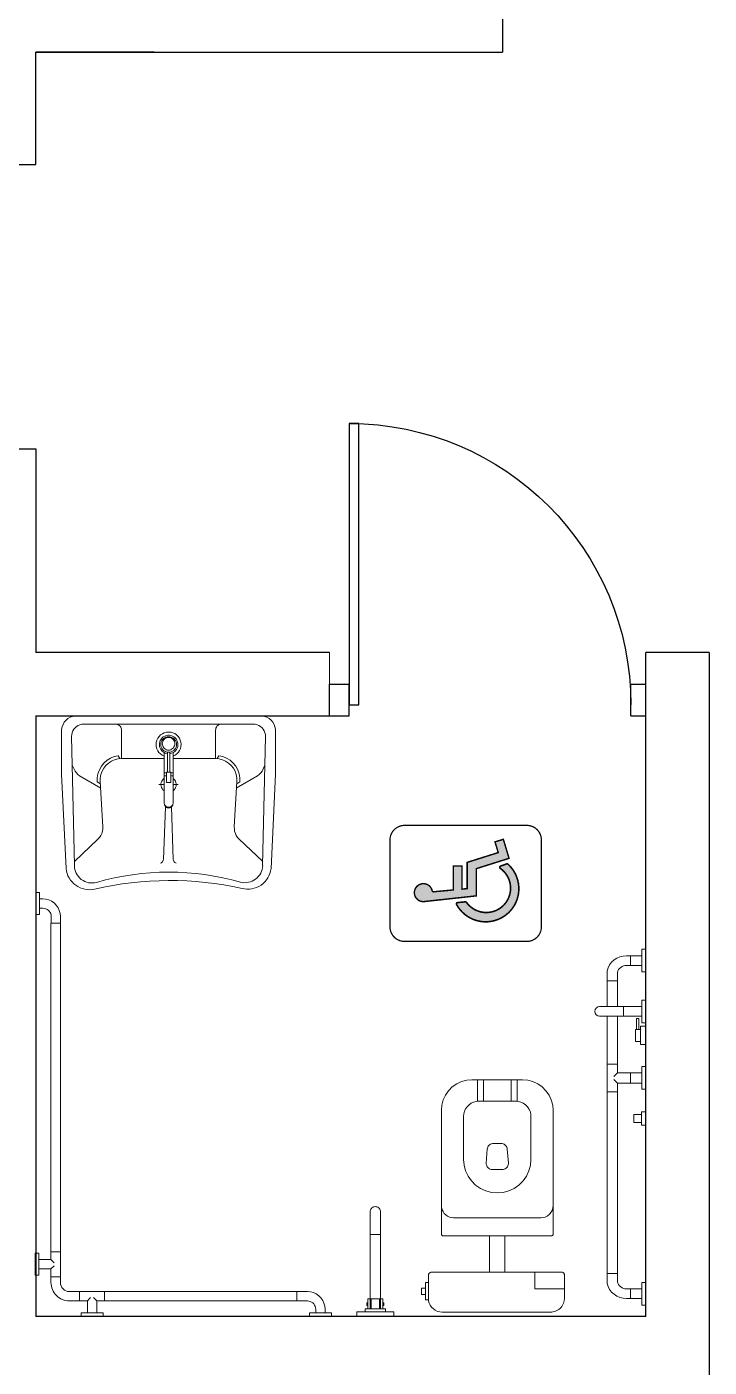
# Model space of a CAD drawing. Header units: inches. Extents: x -2770 to 3095, y -2847 to 3009.
# Drawn here: x 40.296 to 41.374, y 107.807 to 109.927 of the extents above; entities that cross this region are included whole.
import ezdxf

# ---------------------------------------------------------------- set-up
doc = ezdxf.new("R2010")
doc.units = ezdxf.units.IN
doc.header["$LTSCALE"] = 0.1
doc.header["$MEASUREMENT"] = 0
doc.layers.add('ARREDI attrezzature - furniture', color=175, linetype='Continuous', lineweight=9)
doc.layers.add('SIMBOLI bagno MF - bathroom symbols', color=7, linetype='Continuous', lineweight=9)
doc.layers.add('MURATURA sezioni - wall sections', color=7, linetype='Continuous')
doc.layers.add('PORTE - doors', color=2, linetype='Continuous')
doc.layers.add('MURATURA tratteggi - hatch walls', color=7, linetype='Continuous', lineweight=40, true_color=0xa8a8a8)

# ---------------------------------------------------------------- blocks, each defined once
blk = doc.blocks.new('lavabo H - H washbasin - hi87aw25')
at = {"layer": 'ARREDI attrezzature - furniture'}
for p, q in [((210.8129, 187.2366), (211.112, 187.2512)), ((211.2456, 187.2512), (211.112, 187.2512)), ((211.2537, 187.2508), (211.2456, 187.2512)), ((211.2617, 187.2491), (211.2537, 187.2508)), ((211.2692, 187.2461), (211.2617, 187.2491)), ((211.2762, 187.242), (211.2692, 187.2461)), ((211.2823, 187.2367), (211.2762, 187.242)), ((211.2306, 187.2191), (210.8229, 187.2101)), ((210.8352, 187.2103), (210.9065, 187.1356)), ((211.1069, 187.1936), (211.1108, 187.1991)), ((211.1108, 187.1991), (211.1155, 187.204)), ((211.1155, 187.204), (211.1209, 187.2081)), ((211.1209, 187.2081), (211.1397, 187.2171)), ((211.2306, 187.2191), (211.2367, 187.2188)), ((211.2367, 187.2188), (211.2428, 187.2175)), ((211.2428, 187.2175), (211.2485, 187.2152)), ((211.2485, 187.2152), (211.2538, 187.2121)), ((211.2538, 187.2121), (211.2585, 187.2081)), ((211.2585, 187.2081), (211.2626, 187.2035)), ((211.2626, 187.2035), (211.2658, 187.1982)), ((211.2658, 187.1982), (211.2682, 187.1926)), ((211.2875, 187.2306), (211.2823, 187.2367)), ((211.2916, 187.2236), (211.2875, 187.2306)), ((211.2944, 187.2161), (211.2916, 187.2236)), ((211.296, 187.2083), (211.2944, 187.2161)), ((211.2962, 187.2002), (211.296, 187.2083)), ((211.2962, 187.2002), (211.2962, 186.625)), ((211.0672, 187.1267), (211.1069, 187.1936)), ((211.2682, 187.1926), (211.2697, 187.1866)), ((211.2697, 187.1866), (211.2702, 187.1804)), ((211.2702, 186.6448), (211.2702, 187.1804)), ((210.9065, 187.1356), (210.9118, 187.1308)), ((210.9118, 187.1308), (210.9178, 187.1268)), ((210.9178, 187.1268), (210.9243, 187.1237)), ((210.9243, 187.1237), (210.9312, 187.1216)), ((210.9312, 187.1216), (210.9383, 187.1205)), ((210.9383, 187.1205), (210.9455, 187.1205)), ((210.9455, 187.1205), (211.088, 187.1286)), ((211.0871, 187.1382), (211.0806, 187.1282)), ((211.0871, 187.1382), (211.1002, 187.1381)), ((211.088, 187.1286), (211.0992, 187.1285)), ((211.0992, 187.1285), (211.1103, 187.1265)), ((211.1002, 187.1381), (211.1131, 187.1357)), ((211.1103, 187.1265), (211.1208, 187.1228)), ((211.1131, 187.1357), (211.1254, 187.1313)), ((211.1208, 187.1228), (211.1306, 187.1174)), ((211.1254, 187.1313), (211.1369, 187.1249)), ((211.1306, 187.1174), (211.1394, 187.1106)), ((211.1369, 187.1249), (211.147, 187.1167)), ((211.147, 187.1167), (211.1557, 187.107)), ((211.1394, 187.1106), (211.1469, 187.1024)), ((211.1469, 187.1024), (211.153, 187.0931)), ((211.153, 187.0931), (211.1575, 187.083)), ((211.1557, 187.107), (211.1625, 187.096)), ((211.1575, 187.083), (211.1602, 187.0723)), ((211.1602, 187.0723), (211.1611, 187.0613)), ((211.1702, 187.0714), (211.1609, 187.0665)), ((211.1625, 187.096), (211.1674, 187.084)), ((211.1674, 187.084), (211.1702, 187.0714)), ((211.2675, 187.0709), (211.2656, 187.0682)), ((211.269, 187.074), (211.2675, 187.0709)), ((211.2699, 187.0772), (211.269, 187.074)), ((211.2702, 187.0806), (211.2699, 187.0772)), ((211.1611, 187.0613), (211.2506, 187.0613)), ((211.1611, 187.0613), (211.1611, 186.9266)), ((211.254, 187.0616), (211.2506, 187.0613)), ((211.2573, 187.0624), (211.254, 187.0616)), ((211.2604, 187.0639), (211.2573, 187.0624)), ((211.2632, 187.0658), (211.2604, 187.0639)), ((211.2656, 187.0682), (211.2632, 187.0658)), ((211.0785, 186.9434), (211.0785, 186.9266)), ((211.1755, 186.9381), (211.1804, 186.9429)), ((211.1804, 186.9429), (211.186, 186.9468)), ((211.186, 186.9468), (211.1923, 186.9496)), ((211.1923, 186.9496), (211.1989, 186.9513)), ((211.1989, 186.9513), (211.2057, 186.9519)), ((211.2057, 186.9519), (211.2125, 186.9513)), ((211.2125, 186.9513), (211.2191, 186.9495)), ((211.2191, 186.9495), (211.2253, 186.9466)), ((211.2253, 186.9466), (211.2309, 186.9427)), ((211.2309, 186.9427), (211.2357, 186.9378)), ((210.8309, 186.9354), (210.8296, 186.9378)), ((210.8326, 186.9334), (210.8309, 186.9354)), ((210.8346, 186.9316), (210.8326, 186.9334)), ((210.8369, 186.9302), (210.8346, 186.9316)), ((210.8394, 186.9292), (210.8369, 186.9302)), ((210.842, 186.9287), (210.8394, 186.9292)), ((211.0088, 186.9227), (210.8421, 186.9287)), ((211.0078, 186.9033), (210.8421, 186.8978)), ((211.0047, 186.9122), (211.0049, 186.9146)), ((211.0049, 186.9097), (211.0047, 186.9122)), ((211.0049, 186.9146), (211.0055, 186.917)), ((211.0055, 186.9074), (211.0049, 186.9097)), ((211.0055, 186.917), (211.0065, 186.9193)), ((211.0065, 186.9051), (211.0055, 186.9074)), ((211.0065, 186.9193), (211.0079, 186.9213)), ((211.0079, 186.9031), (211.0065, 186.9051)), ((211.0071, 186.9122), (211.0073, 186.9147)), ((211.0073, 186.9097), (211.0071, 186.9122)), ((211.0073, 186.9147), (211.008, 186.9171)), ((211.008, 186.9073), (211.0073, 186.9097)), ((211.0079, 186.9213), (211.0096, 186.9231)), ((211.0096, 186.9013), (211.0079, 186.9031)), ((211.008, 186.9171), (211.009, 186.9194)), ((211.009, 186.905), (211.008, 186.9073)), ((211.009, 186.9194), (211.0105, 186.9214)), ((211.0105, 186.903), (211.009, 186.905)), ((211.0096, 186.9231), (211.0115, 186.9246)), ((211.0115, 186.8998), (211.0096, 186.9013)), ((211.0105, 186.9214), (211.0122, 186.9232)), ((211.0122, 186.9012), (211.0105, 186.903)), ((211.0115, 186.9246), (211.0137, 186.9257)), ((211.0122, 186.9232), (211.0143, 186.9246)), ((211.0143, 186.8998), (211.0122, 186.9012)), ((211.0168, 186.9257), (211.0137, 186.9257)), ((211.0143, 186.9246), (211.0166, 186.9257)), ((211.0166, 186.9257), (211.019, 186.9263)), ((211.019, 186.9263), (211.0215, 186.9265)), ((211.1798, 186.9265), (211.022, 186.9265)), ((211.0596, 186.9278), (211.0625, 186.9308)), ((211.0625, 186.9308), (211.0658, 186.9332)), ((211.0658, 186.9332), (211.0694, 186.9351)), ((211.0694, 186.9351), (211.0733, 186.9363)), ((211.0733, 186.9363), (211.0774, 186.9368)), ((211.0774, 186.9368), (211.0815, 186.9366)), ((211.0815, 186.9366), (211.0855, 186.9358)), ((211.1181, 186.9191), (211.0851, 186.9191)), ((211.0851, 186.9191), (211.0851, 186.9053)), ((211.0851, 186.9053), (211.1181, 186.9053)), ((211.0855, 186.9358), (211.0893, 186.9343)), ((211.0893, 186.9343), (211.0928, 186.9321)), ((211.0928, 186.9321), (211.0959, 186.9294)), ((211.0959, 186.9294), (211.0985, 186.9262)), ((211.1069, 186.9191), (211.1069, 186.9269)), ((211.1069, 186.9053), (211.1069, 186.8979)), ((211.1154, 186.9191), (211.1154, 186.9269)), ((211.1154, 186.9053), (211.1154, 186.8979)), ((211.1181, 186.9053), (211.1181, 186.9191)), ((211.181, 186.9162), (211.1181, 186.9162)), ((211.181, 186.9085), (211.1181, 186.9085)), ((211.1686, 186.9264), (211.1715, 186.9326)), ((211.1715, 186.9326), (211.1755, 186.9381)), ((211.1764, 186.9162), (211.1775, 186.9212)), ((211.1777, 186.903), (211.1765, 186.9079)), ((211.1775, 186.9212), (211.1794, 186.9258)), ((211.1797, 186.8984), (211.1777, 186.903)), ((211.1794, 186.9258), (211.1821, 186.9301)), ((211.181, 186.9124), (211.1814, 186.9167)), ((211.1814, 186.9081), (211.181, 186.9124)), ((211.1814, 186.9167), (211.1825, 186.9209)), ((211.1825, 186.9039), (211.1814, 186.9081)), ((211.1821, 186.9301), (211.1854, 186.9338)), ((211.1825, 186.9209), (211.1843, 186.9248)), ((211.1843, 186.9), (211.1825, 186.9039)), ((211.1843, 186.9248), (211.1867, 186.9283)), ((211.1867, 186.8964), (211.1843, 186.9)), ((211.1854, 186.9338), (211.1894, 186.9369)), ((211.1867, 186.9283), (211.1897, 186.9314)), ((211.1878, 186.9126), (211.1881, 186.9161)), ((211.1881, 186.9092), (211.1878, 186.9126)), ((211.1881, 186.9161), (211.189, 186.9194)), ((211.189, 186.9059), (211.1881, 186.9092)), ((211.189, 186.9194), (211.1905, 186.9225)), ((211.1905, 186.9028), (211.189, 186.9059)), ((211.1894, 186.9369), (211.1938, 186.9393)), ((211.1897, 186.9314), (211.1932, 186.9339)), ((211.1905, 186.9225), (211.1925, 186.9253)), ((211.1925, 186.8999), (211.1905, 186.9028)), ((211.1925, 186.9253), (211.195, 186.9278)), ((211.195, 186.8975), (211.1925, 186.8999)), ((211.1932, 186.9339), (211.1971, 186.9357)), ((211.1938, 186.9393), (211.1985, 186.9409)), ((211.195, 186.9278), (211.1978, 186.9297)), ((211.1971, 186.9357), (211.2012, 186.9368)), ((211.1978, 186.9297), (211.201, 186.9312)), ((211.1985, 186.9409), (211.2035, 186.9417)), ((211.201, 186.9312), (211.2044, 186.9321)), ((211.2012, 186.9368), (211.2055, 186.9372)), ((211.2035, 186.9417), (211.2085, 186.9416)), ((211.2044, 186.9321), (211.2078, 186.9324)), ((211.2055, 186.9372), (211.2097, 186.9368)), ((211.2078, 186.9324), (211.2113, 186.9321)), ((211.2085, 186.9416), (211.2135, 186.9406)), ((211.2097, 186.9368), (211.2139, 186.9357)), ((211.2113, 186.9321), (211.2147, 186.9312)), ((211.2135, 186.9406), (211.2182, 186.9388)), ((211.2139, 186.9357), (211.2177, 186.9339)), ((211.2147, 186.9312), (211.2179, 186.9297)), ((211.2177, 186.9339), (211.2212, 186.9314)), ((211.2179, 186.9297), (211.2207, 186.9278)), ((211.2182, 186.9388), (211.2225, 186.9363)), ((211.2207, 186.9278), (211.2232, 186.9253)), ((211.2232, 186.8999), (211.2207, 186.8975)), ((211.2212, 186.9314), (211.2243, 186.9283)), ((211.2225, 186.9363), (211.2263, 186.933)), ((211.2232, 186.9253), (211.2252, 186.9225)), ((211.2252, 186.9028), (211.2232, 186.8999)), ((211.2243, 186.9283), (211.2267, 186.9248)), ((211.2267, 186.9), (211.2243, 186.8964)), ((211.2252, 186.9225), (211.2267, 186.9194)), ((211.2267, 186.9059), (211.2252, 186.9028)), ((211.2263, 186.933), (211.2295, 186.9292)), ((211.2267, 186.9248), (211.2285, 186.9209)), ((211.2267, 186.9194), (211.2276, 186.9161)), ((211.2276, 186.9092), (211.2267, 186.9059)), ((211.2285, 186.9039), (211.2267, 186.9)), ((211.2276, 186.9161), (211.2279, 186.9126)), ((211.2279, 186.9126), (211.2276, 186.9092)), ((211.2285, 186.9209), (211.2296, 186.9167)), ((211.2296, 186.9081), (211.2285, 186.9039)), ((211.2295, 186.9292), (211.2321, 186.9248)), ((211.2296, 186.9167), (211.23, 186.9124)), ((211.23, 186.9124), (211.2296, 186.9081)), ((211.2323, 186.9005), (211.2299, 186.8961)), ((211.2321, 186.9248), (211.2338, 186.9201)), ((211.234, 186.9052), (211.2323, 186.9005)), ((211.2338, 186.9201), (211.2347, 186.9152)), ((211.2348, 186.9102), (211.234, 186.9052)), ((211.2347, 186.9152), (211.2348, 186.9102)), ((211.2357, 186.9378), (211.2397, 186.9322)), ((211.2397, 186.9322), (211.2426, 186.926)), ((211.2426, 186.926), (211.2444, 186.9194)), ((211.2445, 186.9058), (211.2427, 186.8992)), ((211.2444, 186.9194), (211.245, 186.9126)), ((211.245, 186.9126), (211.2445, 186.9058)), ((210.8296, 186.8887), (210.8309, 186.891)), ((210.8309, 186.891), (210.8326, 186.8931)), ((210.8326, 186.8931), (210.8346, 186.8949)), ((210.8346, 186.8949), (210.8369, 186.8963)), ((210.8369, 186.8963), (210.8394, 186.8973)), ((210.8394, 186.8973), (210.842, 186.8978)), ((211.0137, 186.8986), (211.0115, 186.8998)), ((211.0168, 186.8986), (211.0137, 186.8986)), ((211.0166, 186.8987), (211.0143, 186.8998)), ((211.019, 186.8981), (211.0166, 186.8987)), ((211.0215, 186.8979), (211.019, 186.8981)), ((211.18, 186.8979), (211.0215, 186.8979)), ((211.0625, 186.8944), (211.0597, 186.8974)), ((211.0659, 186.892), (211.0625, 186.8944)), ((211.0695, 186.8902), (211.0659, 186.892)), ((211.0734, 186.889), (211.0695, 186.8902)), ((211.0775, 186.8885), (211.0734, 186.889)), ((211.0816, 186.8887), (211.0775, 186.8885)), ((211.0785, 186.8985), (211.0785, 186.8819)), ((211.0856, 186.8895), (211.0816, 186.8887)), ((211.0894, 186.8911), (211.0856, 186.8895)), ((211.0929, 186.8932), (211.0894, 186.8911)), ((211.096, 186.896), (211.0929, 186.8932)), ((211.0978, 186.8985), (211.096, 186.896)), ((211.1611, 186.764), (211.1611, 186.8985)), ((211.1687, 186.8979), (211.1687, 186.8979)), ((211.1718, 186.8917), (211.1687, 186.8979)), ((211.1759, 186.8862), (211.1718, 186.8917)), ((211.1808, 186.8815), (211.1759, 186.8862)), ((211.1824, 186.8942), (211.1797, 186.8984)), ((211.1865, 186.8777), (211.1808, 186.8815)), ((211.1859, 186.8906), (211.1824, 186.8942)), ((211.1899, 186.8875), (211.1859, 186.8906)), ((211.1928, 186.875), (211.1865, 186.8777)), ((211.1897, 186.8934), (211.1867, 186.8964)), ((211.1932, 186.8909), (211.1897, 186.8934)), ((211.1943, 186.8852), (211.1899, 186.8875)), ((211.1994, 186.8733), (211.1928, 186.875)), ((211.1971, 186.889), (211.1932, 186.8909)), ((211.1991, 186.8837), (211.1943, 186.8852)), ((211.1978, 186.8955), (211.195, 186.8975)), ((211.2012, 186.8879), (211.1971, 186.889)), ((211.201, 186.8941), (211.1978, 186.8955)), ((211.2041, 186.8831), (211.1991, 186.8837)), ((211.2062, 186.8729), (211.1994, 186.8733)), ((211.2044, 186.8932), (211.201, 186.8941)), ((211.2055, 186.8875), (211.2012, 186.8879)), ((211.2091, 186.8833), (211.2041, 186.8831)), ((211.2078, 186.8929), (211.2044, 186.8932)), ((211.2097, 186.8879), (211.2055, 186.8875)), ((211.213, 186.8736), (211.2062, 186.8729)), ((211.2113, 186.8932), (211.2078, 186.8929)), ((211.214, 186.8843), (211.2091, 186.8833)), ((211.2139, 186.889), (211.2097, 186.8879)), ((211.2147, 186.8941), (211.2113, 186.8932)), ((211.2196, 186.8755), (211.213, 186.8736)), ((211.2177, 186.8909), (211.2139, 186.889)), ((211.2187, 186.8862), (211.214, 186.8843)), ((211.2179, 186.8955), (211.2147, 186.8941)), ((211.2212, 186.8934), (211.2177, 186.8909)), ((211.2207, 186.8975), (211.2179, 186.8955)), ((211.223, 186.8888), (211.2187, 186.8862)), ((211.2257, 186.8784), (211.2196, 186.8755)), ((211.2243, 186.8964), (211.2212, 186.8934)), ((211.2267, 186.8921), (211.223, 186.8888)), ((211.2313, 186.8824), (211.2257, 186.8784)), ((211.2299, 186.8961), (211.2267, 186.8921)), ((211.2361, 186.8873), (211.2313, 186.8824)), ((211.2399, 186.893), (211.2361, 186.8873)), ((211.2427, 186.8992), (211.2399, 186.893)), ((211.153, 186.7322), (211.1469, 186.7229)), ((211.1575, 186.7423), (211.153, 186.7322)), ((211.1602, 186.753), (211.1575, 186.7423)), ((211.1611, 186.764), (211.1602, 186.753)), ((211.1702, 186.7539), (211.1609, 186.7587)), ((211.1611, 186.764), (211.2506, 186.764)), ((211.1674, 186.7413), (211.1625, 186.7293)), ((211.1702, 186.7539), (211.1674, 186.7413)), ((211.2506, 186.764), (211.254, 186.7637)), ((211.254, 186.7637), (211.2573, 186.7628)), ((211.2573, 186.7628), (211.2604, 186.7614)), ((211.2604, 186.7614), (211.2632, 186.7595)), ((211.2632, 186.7595), (211.2656, 186.7571)), ((211.2656, 186.7571), (211.2675, 186.7544)), ((211.2675, 186.7544), (211.269, 186.7513)), ((211.269, 186.7513), (211.2699, 186.7481)), ((211.2699, 186.7481), (211.2702, 186.7447)), ((210.8352, 186.6149), (210.9065, 186.6897)), ((210.9065, 186.6897), (210.9118, 186.6945)), ((210.9118, 186.6945), (210.9178, 186.6985)), ((210.9178, 186.6985), (210.9243, 186.7015)), ((210.9243, 186.7015), (210.9312, 186.7037)), ((210.9312, 186.7037), (210.9383, 186.7047)), ((210.9383, 186.7047), (210.9455, 186.7048)), ((210.9455, 186.7048), (211.088, 186.6966)), ((211.0672, 186.6986), (211.1069, 186.6317)), ((211.0871, 186.687), (211.0806, 186.6971)), ((211.0992, 186.6968), (211.088, 186.6966)), ((211.1103, 186.6988), (211.0992, 186.6968)), ((211.1131, 186.6895), (211.1002, 186.6872)), ((211.1208, 186.7025), (211.1103, 186.6988)), ((211.1254, 186.694), (211.1131, 186.6895)), ((211.1306, 186.7078), (211.1208, 186.7025)), ((211.1369, 186.7004), (211.1254, 186.694)), ((211.1394, 186.7147), (211.1306, 186.7078)), ((211.147, 186.7085), (211.1369, 186.7004)), ((211.1469, 186.7229), (211.1394, 186.7147)), ((211.1557, 186.7183), (211.147, 186.7085)), ((211.1625, 186.7293), (211.1557, 186.7183)), ((211.1002, 186.6872), (211.0871, 186.687)), ((211.2306, 186.6061), (210.8229, 186.6152)), ((211.1069, 186.6317), (211.1108, 186.6261)), ((211.1108, 186.6261), (211.1155, 186.6212)), ((211.1155, 186.6212), (211.1209, 186.6171)), ((211.1209, 186.6171), (211.1397, 186.6082)), ((211.2367, 186.6065), (211.2306, 186.6061)), ((211.2428, 186.6078), (211.2367, 186.6065)), ((211.2485, 186.6101), (211.2428, 186.6078)), ((211.2538, 186.6132), (211.2485, 186.6101)), ((211.2585, 186.6172), (211.2538, 186.6132)), ((211.2626, 186.6218), (211.2585, 186.6172)), ((211.2658, 186.627), (211.2626, 186.6218)), ((211.2682, 186.6327), (211.2658, 186.627)), ((211.2697, 186.6387), (211.2682, 186.6327)), ((211.2702, 186.6448), (211.2697, 186.6387)), ((211.2944, 186.6091), (211.2916, 186.6016)), ((211.296, 186.617), (211.2944, 186.6091)), ((211.2962, 186.625), (211.296, 186.617)), ((211.112, 186.5741), (210.8129, 186.5887)), ((211.2456, 186.5741), (211.112, 186.5741)), ((211.2537, 186.5745), (211.2456, 186.5741)), ((211.2617, 186.5762), (211.2537, 186.5745)), ((211.2692, 186.5791), (211.2617, 186.5762)), ((211.2762, 186.5833), (211.2692, 186.5791)), ((211.2823, 186.5885), (211.2762, 186.5833)), ((211.2875, 186.5947), (211.2823, 186.5885)), ((211.2916, 186.6016), (211.2875, 186.5947))]:
    blk.add_line(p, q, dxfattribs=at)
for centre, radius, start, end in [((210.8205, 187.1624), 0.0745, 95.8287, 192.4732), ((210.8228, 187.1546), 0.0555, 89.8383, 195.4562), ((209.7323, 186.9087), 1.0429, 347.3534, 13.1735), ((209.9814, 186.9117), 0.8203, 343.9421, 16.1529), ((210.8222, 186.6626), 0.0745, 166.2284, 262.8474), ((210.825, 186.6719), 0.0568, 166.9381, 267.898)]:
    blk.add_arc(centre, radius, start, end, dxfattribs=at)
blk = doc.blocks.new('wc H - uy56aw25')
at = {"layer": 'ARREDI attrezzature - furniture'}
for p, q in [((209.5033, 186.1009), (209.4486, 186.1009)), ((209.4486, 186.1009), (209.4486, 186.0913)), ((209.4854, 186.1135), (209.4655, 186.1135)), ((209.4655, 186.1135), (209.4655, 186.1009)), ((209.4655, 186.1009), (209.4854, 186.1009)), ((209.4854, 186.1009), (209.4854, 186.1135)), ((209.5033, 186.0913), (209.5033, 186.1009)), ((209.4101, 186.0553), (209.4094, 186.0477)), ((209.412, 186.0626), (209.4101, 186.0553)), ((209.4153, 186.0695), (209.412, 186.0626)), ((209.4196, 186.0757), (209.4153, 186.0695)), ((209.425, 186.0811), (209.4196, 186.0757)), ((209.4312, 186.0854), (209.425, 186.0811)), ((209.4381, 186.0886), (209.4312, 186.0854)), ((209.4454, 186.0906), (209.4381, 186.0886)), ((209.453, 186.0913), (209.4454, 186.0906)), ((209.5263, 186.0913), (209.4486, 186.0913)), ((209.4486, 186.0913), (209.5033, 186.0913)), ((209.5279, 186.0911), (209.5263, 186.0913)), ((209.5294, 186.0907), (209.5279, 186.0911)), ((209.5309, 186.0901), (209.5294, 186.0907)), ((209.5322, 186.0892), (209.5309, 186.0901)), ((209.5334, 186.0882), (209.5322, 186.0892)), ((209.5344, 186.0869), (209.5334, 186.0882)), ((209.5352, 186.0855), (209.5344, 186.0869)), ((209.5357, 186.084), (209.5352, 186.0855)), ((209.536, 186.0825), (209.5357, 186.084)), ((209.536, 186.0809), (209.536, 186.0825)), ((209.536, 186.0808), (209.5364, 185.6719)), ((209.4094, 186.0477), (209.4094, 185.7051)), ((209.6512, 186.0456), (209.6511, 186.0446)), ((209.6511, 186.0446), (209.6511, 185.703)), ((209.6514, 186.0465), (209.6512, 186.0456)), ((209.6519, 186.0475), (209.6514, 186.0465)), ((209.6524, 186.0483), (209.6519, 186.0475)), ((209.6531, 186.049), (209.6524, 186.0483)), ((209.654, 186.0496), (209.6531, 186.049)), ((209.6549, 186.05), (209.654, 186.0496)), ((209.6559, 186.0503), (209.6549, 186.05)), ((209.6569, 186.0504), (209.6559, 186.0503)), ((210.0478, 186.0504), (209.6569, 186.0504)), ((209.697, 186.0504), (209.6569, 186.0504)), ((209.7088, 186.0184), (209.7082, 186.0117)), ((209.7082, 186.0117), (209.7082, 185.7359)), ((209.7105, 186.0249), (209.7088, 186.0184)), ((209.7134, 186.031), (209.7105, 186.0249)), ((209.7172, 186.0365), (209.7134, 186.031)), ((209.722, 186.0413), (209.7172, 186.0365)), ((209.7275, 186.0452), (209.722, 186.0413)), ((209.7336, 186.048), (209.7275, 186.0452)), ((209.7402, 186.0498), (209.7336, 186.048)), ((209.7469, 186.0504), (209.7402, 186.0498)), ((210.0646, 186.0489), (210.0478, 186.0504)), ((210.0809, 186.0445), (210.0646, 186.0489)), ((210.0962, 186.0374), (210.0809, 186.0445)), ((210.11, 186.0277), (210.0962, 186.0374)), ((210.122, 186.0158), (210.11, 186.0277)), ((210.1316, 186.002), (210.122, 186.0158)), ((209.8566, 185.9738), (209.8398, 185.966)), ((209.8745, 185.9786), (209.8566, 185.9738)), ((209.893, 185.9802), (209.8745, 185.9786)), ((209.893, 185.9802), (210.0285, 185.9802)), ((210.0369, 185.9795), (210.0285, 185.9802)), ((210.045, 185.9773), (210.0369, 185.9795)), ((210.0527, 185.9737), (210.045, 185.9773)), ((210.0596, 185.9689), (210.0527, 185.9737)), ((210.0655, 185.9629), (210.0596, 185.9689)), ((210.1388, 185.9867), (210.1316, 186.002)), ((210.1431, 185.9704), (210.1388, 185.9867)), ((210.1446, 185.9536), (210.1431, 185.9704)), ((209.8008, 185.927), (209.793, 185.9102)), ((209.8115, 185.9422), (209.8008, 185.927)), ((209.8246, 185.9553), (209.8115, 185.9422)), ((209.8398, 185.966), (209.8246, 185.9553)), ((210.0704, 185.956), (210.0655, 185.9629)), ((210.0739, 185.9484), (210.0704, 185.956)), ((210.0761, 185.9402), (210.0739, 185.9484)), ((210.0769, 185.9318), (210.0761, 185.9402)), ((210.0769, 185.8109), (210.0769, 185.9367)), ((210.1446, 185.9367), (210.0769, 185.9367)), ((210.1446, 185.7939), (210.1446, 185.9536)), ((209.6511, 185.898), (209.5362, 185.898)), ((209.7882, 185.8923), (209.7866, 185.8738)), ((209.793, 185.9102), (209.7882, 185.8923)), ((209.8611, 185.8929), (209.8608, 185.8898)), ((209.8608, 185.8578), (209.8608, 185.8898)), ((209.8619, 185.8959), (209.8611, 185.8929)), ((209.8632, 185.8988), (209.8619, 185.8959)), ((209.8649, 185.9014), (209.8632, 185.8988)), ((209.867, 185.9037), (209.8649, 185.9014)), ((209.8694, 185.9056), (209.867, 185.9037)), ((209.8722, 185.9072), (209.8694, 185.9056)), ((209.8751, 185.9082), (209.8722, 185.9072)), ((209.8782, 185.9088), (209.8751, 185.9082)), ((209.8813, 185.9089), (209.8782, 185.9088)), ((209.8813, 185.9089), (209.9255, 185.9052)), ((209.9287, 185.9047), (209.9255, 185.9052)), ((209.9317, 185.9037), (209.9287, 185.9047)), ((209.9345, 185.9022), (209.9317, 185.9037)), ((209.9371, 185.9002), (209.9345, 185.9022)), ((209.9392, 185.8978), (209.9371, 185.9002)), ((209.941, 185.8952), (209.9392, 185.8978)), ((209.9423, 185.8922), (209.941, 185.8952)), ((209.9431, 185.8891), (209.9423, 185.8922)), ((209.9433, 185.886), (209.9431, 185.8891)), ((209.9433, 185.8616), (209.9433, 185.886)), ((210.1446, 185.9173), (210.0769, 185.9173)), ((209.6511, 185.8496), (209.5362, 185.8496)), ((209.7866, 185.8738), (209.7882, 185.8553)), ((209.7882, 185.8553), (209.793, 185.8374)), ((209.8608, 185.8578), (209.8611, 185.8547)), ((209.8611, 185.8547), (209.8619, 185.8516)), ((209.8619, 185.8516), (209.8632, 185.8488)), ((209.8632, 185.8488), (209.8649, 185.8461)), ((209.8649, 185.8461), (209.867, 185.8438)), ((209.867, 185.8438), (209.8694, 185.8419)), ((209.8694, 185.8419), (209.8722, 185.8404)), ((209.8722, 185.8404), (209.8751, 185.8393)), ((209.8813, 185.8387), (209.9255, 185.8423)), ((209.9255, 185.8423), (209.9287, 185.8428)), ((209.9287, 185.8428), (209.9317, 185.8439)), ((209.9317, 185.8439), (209.9345, 185.8454)), ((209.9345, 185.8454), (209.9371, 185.8473)), ((209.9371, 185.8473), (209.9392, 185.8497)), ((209.9392, 185.8497), (209.941, 185.8524)), ((209.941, 185.8524), (209.9423, 185.8553)), ((209.9423, 185.8553), (209.9431, 185.8584)), ((209.9431, 185.8584), (209.9433, 185.8616)), ((209.793, 185.8374), (209.8008, 185.8205)), ((209.8008, 185.8205), (209.8115, 185.8053)), ((209.8115, 185.8053), (209.8246, 185.7922)), ((209.8751, 185.8393), (209.8782, 185.8387)), ((209.8782, 185.8387), (209.8813, 185.8387)), ((210.0704, 185.7915), (210.0739, 185.7992)), ((210.0739, 185.7992), (210.0761, 185.8073)), ((210.0761, 185.8073), (210.0769, 185.8157)), ((210.1446, 185.8302), (210.0769, 185.8302)), ((210.1446, 185.8109), (210.0769, 185.8109)), ((209.4834, 185.7555), (209.5363, 185.7555)), ((209.4834, 185.6616), (209.4834, 185.7555)), ((209.8246, 185.7922), (209.8398, 185.7816)), ((209.8398, 185.7816), (209.8566, 185.7737)), ((209.8566, 185.7737), (209.8745, 185.7689)), ((209.8745, 185.7689), (209.893, 185.7673)), ((209.893, 185.7673), (210.0285, 185.7673)), ((210.0285, 185.7673), (210.0369, 185.7681)), ((210.0369, 185.7681), (210.045, 185.7702)), ((210.045, 185.7702), (210.0527, 185.7738)), ((210.0527, 185.7738), (210.0596, 185.7786)), ((210.0596, 185.7786), (210.0655, 185.7846)), ((210.0655, 185.7846), (210.0704, 185.7915)), ((210.1316, 185.7456), (210.1388, 185.7608)), ((210.1388, 185.7608), (210.1431, 185.7771)), ((210.1431, 185.7771), (210.1446, 185.7939)), ((209.7082, 185.7359), (209.7088, 185.7292)), ((209.7088, 185.7292), (209.7105, 185.7226)), ((209.7105, 185.7226), (209.7134, 185.7165)), ((209.7134, 185.7165), (209.7172, 185.711)), ((210.0962, 185.7101), (210.11, 185.7198)), ((210.11, 185.7198), (210.122, 185.7317)), ((210.122, 185.7317), (210.1316, 185.7456)), ((209.4094, 185.7051), (209.4094, 185.7018)), ((209.4094, 185.7051), (209.41, 185.6983)), ((209.41, 185.6983), (209.4116, 185.6917)), ((209.4116, 185.6917), (209.4142, 185.6854)), ((209.4142, 185.6854), (209.4177, 185.6795)), ((209.4177, 185.6795), (209.4222, 185.6743)), ((209.4222, 185.6743), (209.4274, 185.6699)), ((209.5361, 185.6688), (209.5364, 185.6704)), ((209.5364, 185.6704), (209.5364, 185.672)), ((209.6511, 185.703), (209.6512, 185.702)), ((209.6512, 185.702), (209.6514, 185.701)), ((209.6514, 185.701), (209.6519, 185.7001)), ((209.6519, 185.7001), (209.6524, 185.6992)), ((209.6524, 185.6992), (209.6531, 185.6985)), ((209.6531, 185.6985), (209.654, 185.6979)), ((209.654, 185.6979), (209.6549, 185.6975)), ((209.6549, 185.6975), (209.6559, 185.6973)), ((209.6559, 185.6973), (209.6569, 185.6972)), ((209.7372, 185.6972), (209.6569, 185.6972)), ((209.697, 185.6972), (209.6569, 185.6972)), ((209.7172, 185.711), (209.722, 185.7062)), ((209.722, 185.7062), (209.7275, 185.7024)), ((209.7275, 185.7024), (209.7336, 185.6995)), ((209.7336, 185.6995), (209.7402, 185.6978)), ((209.7372, 185.6972), (210.0478, 185.6972)), ((209.7402, 185.6978), (209.7469, 185.6972)), ((210.0478, 185.6972), (210.0646, 185.6986)), ((210.0646, 185.6986), (210.0809, 185.703)), ((210.0809, 185.703), (210.0962, 185.7101)), ((209.4274, 185.6699), (209.4332, 185.6663)), ((209.4332, 185.6663), (209.4395, 185.6637)), ((209.4395, 185.6637), (209.4462, 185.6621)), ((209.4462, 185.6621), (209.453, 185.6616)), ((209.453, 185.6616), (209.4912, 185.6616)), ((209.5267, 185.6616), (209.453, 185.6616)), ((209.4912, 185.6616), (209.4946, 185.6616)), ((209.5267, 185.6616), (209.5283, 185.6617)), ((209.5283, 185.6617), (209.5299, 185.6621)), ((209.5299, 185.6621), (209.5313, 185.6628)), ((209.5313, 185.6628), (209.5326, 185.6636)), ((209.5326, 185.6636), (209.5338, 185.6647)), ((209.5338, 185.6647), (209.5348, 185.6659)), ((209.5348, 185.6659), (209.5356, 185.6673)), ((209.5356, 185.6673), (209.5361, 185.6688))]:
    blk.add_line(p, q, dxfattribs=at)
blk = doc.blocks.new('barre sostegno H - H support bars - ji65aw25')
at = {"layer": 'ARREDI attrezzature - furniture'}
for p, q in [((209.5268, 187.3337), (209.5965, 187.3337)), ((209.5268, 187.3223), (209.5268, 187.3337)), ((209.5965, 187.3337), (209.5965, 187.3223)), ((210.6675, 187.3323), (210.6675, 187.321)), ((210.7371, 187.3323), (210.6675, 187.3323)), ((210.7371, 187.321), (210.7371, 187.3323)), ((209.5217, 187.2842), (209.5031, 187.2842)), ((209.5217, 187.2546), (209.5217, 187.2842)), ((209.5461, 187.2842), (209.5217, 187.2842)), ((209.5217, 187.2842), (209.5217, 187.2546)), ((209.5217, 187.2546), (209.5217, 187.2842)), ((209.5965, 187.3223), (209.5268, 187.3223)), ((209.5461, 187.3223), (209.5461, 187.2842)), ((209.5461, 187.2842), (209.5565, 187.2737)), ((209.5757, 187.2842), (209.5652, 187.2737)), ((209.5757, 187.2842), (209.5757, 187.3223)), ((209.6001, 187.2842), (209.5757, 187.2842)), ((209.6001, 187.2842), (210.6405, 187.2842)), ((209.6001, 187.2546), (209.6001, 187.2842)), ((210.6405, 187.2546), (210.6405, 187.284)), ((210.6405, 187.2835), (210.6614, 187.2835)), ((210.6659, 187.2839), (210.6614, 187.2835)), ((210.6703, 187.2851), (210.6659, 187.2839)), ((210.6675, 187.321), (210.7371, 187.321)), ((210.6744, 187.287), (210.6703, 187.2851)), ((210.6782, 187.2897), (210.6744, 187.287)), ((210.6814, 187.2929), (210.6782, 187.2897)), ((210.684, 187.2966), (210.6814, 187.2929)), ((210.6859, 187.3007), (210.684, 187.2966)), ((210.6871, 187.3051), (210.6859, 187.3007)), ((210.6875, 187.3097), (210.6871, 187.3051)), ((210.6875, 187.321), (210.6875, 187.3097)), ((210.7096, 187.2824), (210.7041, 187.2745)), ((210.7137, 187.2906), (210.7096, 187.2818)), ((210.7163, 187.3), (210.7137, 187.2906)), ((210.7171, 187.3097), (210.7163, 187.3)), ((210.7171, 187.3097), (210.7171, 187.321)), ((209.5031, 187.2546), (209.6001, 187.2546)), ((209.6001, 187.2546), (210.6405, 187.2546)), ((210.6405, 187.2546), (210.6614, 187.2546)), ((210.6711, 187.2554), (210.6614, 187.2546)), ((210.6804, 187.2579), (210.6711, 187.2554)), ((210.6892, 187.262), (210.6804, 187.2579)), ((210.6972, 187.2676), (210.6892, 187.262)), ((210.7041, 187.2745), (210.6972, 187.2676)), ((209.445, 187.1937), (209.445, 187.2261)), ((209.4747, 187.2261), (209.4747, 187.1153)), ((209.3962, 187.1893), (209.3962, 187.1197)), ((209.4075, 187.1893), (209.3962, 187.1893)), ((209.4075, 187.1197), (209.4075, 187.1893)), ((209.4075, 187.1693), (209.445, 187.1693)), ((209.4747, 187.1937), (209.445, 187.1937)), ((209.445, 187.1693), (209.445, 187.1937)), ((209.445, 187.1693), (209.4555, 187.1588)), ((209.3962, 187.1197), (209.4075, 187.1197)), ((209.445, 187.1397), (209.4075, 187.1397)), ((209.445, 187.1397), (209.4555, 187.1501)), ((209.445, 187.1153), (209.445, 187.1397)), ((209.4747, 187.1153), (209.445, 187.1153)), ((209.445, 187.1153), (209.445, 186.4946)), ((209.4747, 187.1153), (209.4747, 186.4946)), ((209.445, 186.5077), (209.4747, 186.5077)), ((209.445, 186.4946), (209.445, 186.4737)), ((209.4747, 186.4946), (209.4747, 186.4737)), ((209.3963, 186.4676), (209.4076, 186.4676)), ((209.3963, 186.398), (209.3963, 186.4676)), ((209.4076, 186.4676), (209.4076, 186.398)), ((209.4076, 186.4476), (209.4189, 186.4476)), ((209.4235, 186.448), (209.4189, 186.4476)), ((209.4279, 186.4492), (209.4235, 186.448)), ((209.432, 186.4511), (209.4279, 186.4492)), ((209.4357, 186.4537), (209.432, 186.4511)), ((209.4389, 186.4569), (209.4357, 186.4537)), ((209.4415, 186.4607), (209.4389, 186.4569)), ((209.4435, 186.4648), (209.4415, 186.4607)), ((209.4446, 186.4692), (209.4435, 186.4648)), ((209.445, 186.4737), (209.4446, 186.4692)), ((209.4616, 186.4379), (209.4547, 186.431)), ((209.4672, 186.4459), (209.4616, 186.4379)), ((209.4713, 186.4547), (209.4672, 186.4459)), ((209.4738, 186.4641), (209.4713, 186.4547)), ((209.4747, 186.4737), (209.4738, 186.4641)), ((209.4076, 186.398), (209.3963, 186.398)), ((209.4189, 186.418), (209.4076, 186.418)), ((209.4286, 186.4189), (209.4189, 186.418)), ((209.438, 186.4214), (209.4286, 186.4189)), ((209.4468, 186.4255), (209.438, 186.4214)), ((209.4547, 186.431), (209.4468, 186.4255)), ((209.3962, 186.3171), (209.4107, 186.3171)), ((209.3962, 186.3171), (209.3962, 186.201)), ((209.4107, 186.3171), (209.4107, 186.201)), ((209.4107, 186.2914), (209.4196, 186.2914)), ((209.4196, 186.2914), (209.4196, 186.2268)), ((209.4196, 186.2826), (209.4196, 186.2755)), ((209.4513, 186.2826), (209.4196, 186.2826)), ((209.4196, 186.2755), (209.4513, 186.2755)), ((209.4196, 186.2755), (209.6557, 186.2755)), ((209.4513, 186.2726), (209.4196, 186.2726)), ((209.4303, 186.2856), (209.4303, 186.2826)), ((209.4388, 186.2856), (209.4303, 186.2856)), ((209.4303, 186.2826), (209.4388, 186.2826)), ((209.4388, 186.2826), (209.4388, 186.2856)), ((209.4513, 186.2755), (209.4513, 186.2826)), ((209.4513, 186.2426), (209.4513, 186.2755)), ((209.6557, 186.2755), (209.7269, 186.2755)), ((209.6557, 186.2426), (209.6557, 186.2755)), ((209.7269, 186.2755), (209.7298, 186.2753)), ((209.7298, 186.2753), (209.7326, 186.2745)), ((209.7326, 186.2745), (209.7352, 186.2733)), ((209.7352, 186.2733), (209.7375, 186.2717)), ((209.7375, 186.2717), (209.7395, 186.2697)), ((209.7395, 186.2697), (209.7412, 186.2673)), ((209.7412, 186.2673), (209.7424, 186.2647)), ((209.7424, 186.2647), (209.7431, 186.2619)), ((209.4196, 186.2268), (209.4107, 186.2268)), ((209.4513, 186.2455), (209.4196, 186.2455)), ((209.4196, 186.2355), (209.4196, 186.2426)), ((209.4196, 186.2426), (209.4513, 186.2426)), ((209.4196, 186.2426), (209.6557, 186.2426)), ((209.4513, 186.2355), (209.4196, 186.2355)), ((209.4303, 186.2326), (209.4303, 186.2355)), ((209.4303, 186.2355), (209.4388, 186.2355)), ((209.4388, 186.2326), (209.4303, 186.2326)), ((209.4388, 186.2355), (209.4388, 186.2326)), ((209.4513, 186.2426), (209.4513, 186.2355)), ((209.6557, 186.2426), (209.7269, 186.2426)), ((209.7298, 186.2429), (209.7269, 186.2426)), ((209.7326, 186.2436), (209.7298, 186.2429)), ((209.7352, 186.2448), (209.7326, 186.2436)), ((209.7375, 186.2465), (209.7352, 186.2448)), ((209.7395, 186.2485), (209.7375, 186.2465)), ((209.7412, 186.2509), (209.7395, 186.2485)), ((209.7424, 186.2535), (209.7412, 186.2509)), ((209.7431, 186.2562), (209.7424, 186.2535)), ((209.7431, 186.2619), (209.7434, 186.2591)), ((209.7434, 186.2591), (209.7431, 186.2562)), ((209.4107, 186.201), (209.3962, 186.201)), ((210.3457, 185.4176), (210.3457, 185.5504)), ((210.3762, 185.5504), (210.3762, 185.4166)), ((209.4603, 185.496), (209.4661, 185.5048)), ((209.4661, 185.5048), (209.4732, 185.5124)), ((209.4732, 185.5124), (209.4814, 185.5186)), ((209.4814, 185.5186), (209.4904, 185.5232)), ((209.4904, 185.5232), (209.5001, 185.526)), ((209.5001, 185.526), (209.5101, 185.5269)), ((209.5316, 185.5269), (209.5101, 185.5269)), ((209.5316, 185.5269), (209.5316, 185.494)), ((209.5316, 185.5269), (210.3188, 185.5269)), ((210.0894, 185.5269), (210.3457, 185.5269)), ((210.1063, 185.4942), (210.1063, 185.5269)), ((210.1069, 185.5269), (210.1939, 185.5269)), ((210.1339, 185.494), (210.1456, 185.5057)), ((210.1668, 185.494), (210.1552, 185.5057)), ((210.1945, 185.494), (210.1945, 185.5269)), ((210.3762, 185.5269), (210.4818, 185.5269)), ((210.4582, 185.5269), (210.4798, 185.5269)), ((210.4582, 185.5269), (210.4582, 185.494)), ((210.4897, 185.526), (210.4798, 185.5269)), ((210.4994, 185.5232), (210.4897, 185.526)), ((210.5085, 185.5187), (210.4994, 185.5232)), ((210.5167, 185.5125), (210.5085, 185.5187)), ((210.5238, 185.5048), (210.5167, 185.5125)), ((210.5295, 185.496), (210.5238, 185.5048)), ((209.4526, 185.465), (209.4535, 185.4758)), ((209.4526, 185.465), (209.4526, 185.4176)), ((209.4535, 185.4758), (209.4561, 185.4862)), ((209.4561, 185.4862), (209.4603, 185.496)), ((209.4832, 185.465), (209.4836, 185.4701)), ((209.4832, 185.4176), (209.4832, 185.465)), ((209.4836, 185.4701), (209.4848, 185.4749)), ((209.4848, 185.4749), (209.4868, 185.4795)), ((209.4868, 185.4795), (209.4895, 185.4837)), ((209.4895, 185.4837), (209.4928, 185.4873)), ((209.4928, 185.4873), (209.4966, 185.4902)), ((209.4966, 185.4902), (209.5009, 185.4923)), ((209.5009, 185.4923), (209.5054, 185.4936)), ((209.5054, 185.4936), (209.5101, 185.494)), ((209.5316, 185.494), (209.5101, 185.494)), ((209.5316, 185.4942), (210.1339, 185.4942)), ((210.1339, 185.4166), (210.1339, 185.494)), ((210.1668, 185.494), (210.1668, 185.4166)), ((210.3457, 185.494), (210.1668, 185.494)), ((210.3762, 185.4747), (210.3457, 185.4747)), ((210.4582, 185.494), (210.3762, 185.494)), ((210.4582, 185.494), (210.4798, 185.494)), ((210.4844, 185.4936), (210.4798, 185.494)), ((210.489, 185.4923), (210.4844, 185.4936)), ((210.4932, 185.4902), (210.489, 185.4923)), ((210.4971, 185.4873), (210.4932, 185.4902)), ((210.5004, 185.4837), (210.4971, 185.4873)), ((210.5031, 185.4795), (210.5004, 185.4837)), ((210.5051, 185.475), (210.5031, 185.4795)), ((210.5063, 185.4701), (210.5051, 185.475)), ((210.5067, 185.465), (210.5063, 185.4701)), ((210.5067, 185.4176), (210.5067, 185.465)), ((210.5338, 185.4862), (210.5295, 185.496)), ((210.5363, 185.4758), (210.5338, 185.4862)), ((210.5372, 185.465), (210.5363, 185.4758)), ((210.5372, 185.465), (210.5372, 185.4176)), ((209.5038, 185.4166), (209.432, 185.4166)), ((209.432, 185.4166), (209.432, 185.404)), ((209.4526, 185.4524), (209.4832, 185.4524)), ((209.5038, 185.404), (209.5038, 185.4166)), ((210.0436, 185.418), (210.001, 185.418)), ((210.001, 185.418), (210.001, 185.404)), ((210.0352, 185.4416), (210.0093, 185.4416)), ((210.0093, 185.4416), (210.0093, 185.418)), ((210.0093, 185.418), (210.0352, 185.418)), ((210.0352, 185.418), (210.0352, 185.4416)), ((210.0436, 185.404), (210.0436, 185.418)), ((210.1145, 185.4166), (210.1863, 185.4166)), ((210.1145, 185.404), (210.1145, 185.4166)), ((210.1668, 185.4524), (210.1339, 185.4524)), ((210.1863, 185.404), (210.1863, 185.4166)), ((210.3141, 185.4209), (210.256, 185.4209)), ((210.256, 185.4209), (210.256, 185.404)), ((210.3043, 185.4367), (210.2658, 185.4367)), ((210.2658, 185.4367), (210.2658, 185.4209)), ((210.3043, 185.4209), (210.3043, 185.4367)), ((210.3386, 185.4338), (210.3043, 185.4338)), ((210.3043, 185.4338), (210.3043, 185.426)), ((210.3043, 185.426), (210.3386, 185.426)), ((210.3141, 185.404), (210.3141, 185.4209)), ((210.325, 185.4166), (210.3969, 185.4166)), ((210.325, 185.404), (210.325, 185.4166)), ((210.3386, 185.426), (210.3386, 185.4338)), ((210.3969, 185.4166), (210.3969, 185.404)), ((210.486, 185.4166), (210.5579, 185.4166)), ((210.486, 185.404), (210.486, 185.4166)), ((210.5372, 185.4524), (210.5067, 185.4524)), ((210.5579, 185.4166), (210.5579, 185.404)), ((209.432, 185.404), (209.5038, 185.404)), ((210.001, 185.404), (210.0436, 185.404)), ((210.1863, 185.404), (210.1145, 185.404)), ((210.256, 185.404), (210.3141, 185.404)), ((210.3969, 185.404), (210.325, 185.404)), ((210.5579, 185.404), (210.486, 185.404))]:
    blk.add_line(p, q, dxfattribs=at)
for centre, radius, start in [((209.5031, 187.2261), 0.0581, 90.0003), ((209.5031, 187.2261), 0.0284, 90.0003), ((210.361, 185.5504), 0.0153, 0.0003)]:
    blk.add_arc(centre, radius, start, 180.0003, dxfattribs=at)
blk = doc.blocks.new('porta - door - bi86aw25')
at = {"layer": 'PORTE - doors', "color": 2}
for p, q in [((-0.4078, 0.7357), (-0.4078, 1.6257)), ((-0.4078, 1.6257), (-0.3778, 1.6257)), ((-0.3778, 1.6257), (-0.3778, 0.7357)), ((-1.2678, 0.8007), (-1.3152, 0.8007)), ((-1.3152, 0.7007), (-1.3152, 0.8007)), ((-1.2678, 0.7007), (-1.2678, 0.8007)), ((-0.3778, 0.7007), (-0.3778, 0.8007)), ((-0.3152, 0.8007), (-0.3778, 0.8007)), ((-0.3152, 0.7007), (-0.3152, 0.8007)), ((-0.3778, 0.7357), (-0.4078, 0.7357)), ((-1.2678, 0.7007), (-1.3152, 0.7007)), ((-0.3152, 0.7007), (-0.3778, 0.7007))]:
    blk.add_line(p, q, dxfattribs=at)
at = {"layer": 'PORTE - doors', "color": 251}
blk.add_arc((-0.3778, 0.7357), 0.89, 90, 180, dxfattribs=at)
blk = doc.blocks.new('simbolo bagno persona disabile - bathroom disabled persona©Archweb')
at = {"layer": 'SIMBOLI bagno MF - bathroom symbols', "true_color": 0x919191, "transparency": 33554687}
for points in [[(210.8211, 186.0123), (210.7454, 186.0123), (210.7395, 186.0756, -0.384823), (210.7423, 186.0793, 2.111385), (210.7083, 186.1073), (210.7266, 185.94), (210.8127, 185.94), (210.8454, 185.8365), (210.9055, 185.8545), (210.8975, 185.8809), (210.8636, 185.8707), (210.8325, 185.9689), (210.7495, 185.9689), (210.7479, 185.9855), (210.8211, 185.9855)], [(210.7054, 185.9991, 0.538059), (210.6993, 186.0024, 1.184584), (210.8269, 185.8399, 0.275872), (210.8277, 185.8441), (210.8209, 185.8632, 0.608639), (210.8136, 185.8642, -1.182812), (210.706, 185.971, 0.266563), (210.7077, 185.9748)]]:
    blk.add_hatch(color=252, dxfattribs=at).paths.add_polyline_path(points)
at = {"layer": 'SIMBOLI bagno MF - bathroom symbols', "const_width": 0.004}
blk.add_lwpolyline([(210.5825, 186.1667, -0.414214), (210.6285, 186.2128), (210.9036, 186.2128, -0.414214), (210.9496, 186.1667), (210.9496, 185.7803, -0.414214), (210.9036, 185.7343), (210.6285, 185.7343, -0.414214), (210.5825, 185.7803), (210.5825, 186.1667, -0.414214)], format="xyb", close=True, dxfattribs=at)
at = {"layer": 'SIMBOLI bagno MF - bathroom symbols'}
for points, const_width in [([(210.7395, 186.0756, -0.384823), (210.7423, 186.0793, 2.111385), (210.7083, 186.1073), (210.7266, 185.94), (210.8127, 185.94), (210.8454, 185.8365), (210.9055, 185.8545), (210.8975, 185.8809), (210.8636, 185.8707), (210.8325, 185.9689), (210.7495, 185.9689), (210.7479, 185.9855), (210.8211, 185.9855), (210.8211, 186.0123), (210.7454, 186.0123), (210.7395, 186.0756)], 0.00456), ([(210.8136, 185.8642, -0.608639), (210.8209, 185.8632), (210.8277, 185.8441, -0.275872), (210.8269, 185.8399, -1.184584), (210.6993, 186.0024, -0.538059), (210.7054, 185.9991), (210.7077, 185.9748, -0.266563), (210.706, 185.971, 1.182812), (210.8136, 185.8642, -1.25036)], 0.005)]:
    blk.add_lwpolyline(points, format="xyb", dxfattribs=dict(at, const_width=const_width))

msp = doc.modelspace()

# ---------------------------------------------------------------- linework, layer by layer
for q in [(40.31005, 109.88723), (40.4974, 109.88723)]:
    msp.add_line((40.4974, 109.88723), q)
at = {"layer": 'MURATURA sezioni - wall sections'}
for p, q in [((41.04747, 110.61707), (41.04747, 109.88723)), ((40.31005, 109.88723), (41.04747, 109.88723)), ((40.31005, 109.70947), (40.31005, 109.88723)), ((40.21005, 109.70947), (40.31005, 109.70947)), ((40.31005, 109.70947), (40.31005, 109.70947)), ((40.31005, 109.70947), (40.31005, 109.70947)), ((40.31005, 109.70947), (40.31005, 109.70947)), ((40.31005, 109.70947), (40.31005, 109.70947)), ((40.31005, 109.70947), (40.31005, 109.70947)), ((40.31005, 109.70947), (40.31005, 109.70947)), ((40.31005, 109.70947), (40.31005, 109.70947)), ((40.31005, 109.70947), (40.31005, 109.70947)), ((40.31005, 109.70947), (40.31005, 109.70947)), ((40.31005, 109.70947), (40.31005, 109.70947)), ((40.31005, 109.70947), (40.31005, 109.70947)), ((40.31005, 109.70947), (40.31005, 109.70947)), ((40.21005, 109.25947), (40.31005, 109.25947)), ((40.31005, 109.25947), (40.31005, 108.93723)), ((40.77419, 108.93723), (40.31005, 108.93723)), ((41.37419, 108.93723), (41.27419, 108.93723)), ((41.27419, 107.88723), (41.27419, 108.93723)), ((41.37419, 108.93723), (41.37419, 106.73723)), ((40.31005, 108.83723), (40.31005, 107.88723)), ((40.31005, 108.83723), (40.77419, 108.83723)), ((41.27419, 107.88723), (40.31005, 107.88723))]:
    msp.add_line(p, q, dxfattribs=at)
at = {"layer": 'MURATURA sezioni - wall sections', "lineweight": 0, "ltscale": 0.13}
msp.add_line((40.77419, 108.83723), (40.77419, 108.93723), dxfattribs=at)
at = {"layer": 'MURATURA tratteggi - hatch walls'}
msp.add_line((40.31005, 109.70947), (40.31005, 109.70947), dxfattribs=at)
msp.add_line((40.31005, 109.70947), (40.31005, 109.70947), dxfattribs=at)
msp.add_line((40.31005, 109.70947), (40.31005, 109.70947), dxfattribs=at)
msp.add_line((40.31005, 109.70947), (40.31005, 109.70947), dxfattribs=at)
msp.add_line((40.31005, 109.70947), (40.31005, 109.70947), dxfattribs=at)
msp.add_line((40.31005, 109.70947), (40.31005, 109.70947), dxfattribs=at)

# ---------------------------------------------------------------- block references
at = {"layer": 'ARREDI attrezzature - furniture', "xscale": 0.5, "yscale": 0.5, "zscale": 0.5, "rotation": 90}
for name in ['lavabo H - H washbasin - hi87aw25', 'barre sostegno H - H support bars - ji65aw25', 'wc H - uy56aw25']:
    msp.add_blockref(name, (133.97621, 3.18914), dxfattribs=at)
at = {"layer": 'PORTE - doors', "xscale": -0.5, "yscale": 0.5, "zscale": 0.5, "rotation": 359.9999984876981}
msp.add_blockref('porta - door - bi86aw25', (40.6166, 108.48688), dxfattribs=at)
at = {"layer": 'SIMBOLI bagno MF - bathroom symbols', "xscale": 0.5, "yscale": 0.5, "zscale": 0.5, "rotation": 90}
msp.add_blockref('simbolo bagno persona disabile - bathroom disabled persona©Archweb', (133.97621, 3.18914), dxfattribs=at)

doc.saveas('drawing.dxf')
